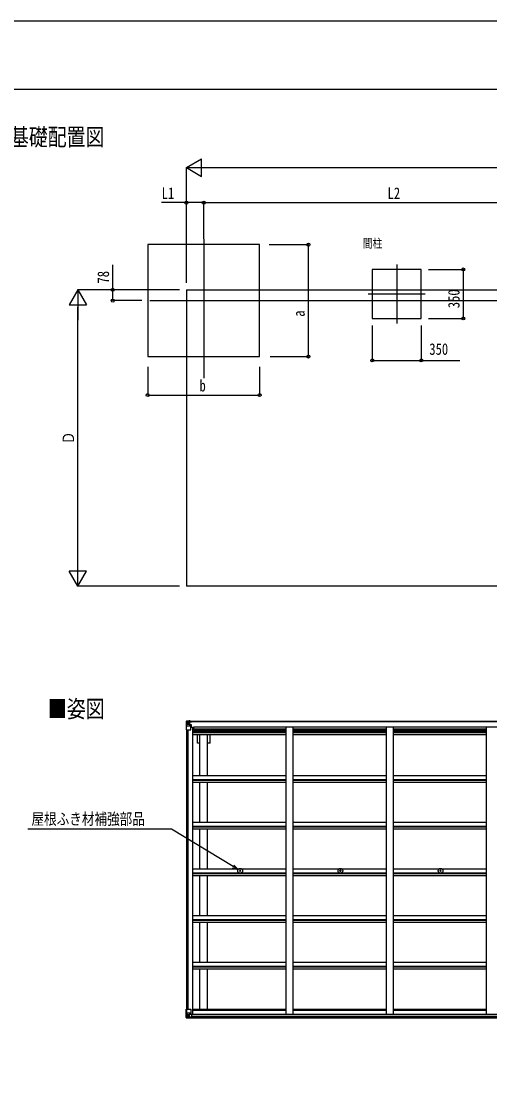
# Model space of a CAD drawing. Units: millimetres, scale not verified. Extents: x -10512 to 10512, y -7425 to 7425.
# Drawn here: x -5964 to -2617, y -180 to 7425 of the extents above; entities that cross this region are included whole.
import ezdxf
from ezdxf.enums import TextEntityAlignment as Align

# ---------------------------------------------------------------- set-up
doc = ezdxf.new("R2010")
doc.units = ezdxf.units.MM
doc.header["$LTSCALE"] = 30
for name, color, linetype in [('0-2_USER1', 3, 'Continuous'), ('0-3_YKK_12', 2, 'Continuous'), ('0-4_YKK_13', 4, 'Continuous'), ('0-5_YKK_A1', 4, 'Continuous'), ('0-6_YKK_D', 6, 'Continuous'), ('0-7_YKK_ZWAK', 7, 'Continuous')]:
    doc.layers.add(name, color=color, linetype=linetype)
doc.styles.add('ＭＳ ゴシック', font='')
doc.styles.get('ＭＳ ゴシック').set_extended_font_data('MS Gothic')

msp = doc.modelspace()

# ---------------------------------------------------------------- linework, layer by layer
at = {"layer": '0-3_YKK_12'}
for p, q in [((-4660.91, 5869.24), (-4660.91, 4874.07)), ((-3280.91, 5688.27), (-3280.91, 5265.64)), ((-3484.64, 5476.95), (-3077.18, 5476.95)), ((-5045.87, 5429.15), (-1726.77, 5429.15))]:
    msp.add_line(p, q, dxfattribs=at)
at = {"layer": '0-4_YKK_13'}
for p, q in [((-4786.91, 2424.04), (-4786.91, 2424)), ((-4785.97, 2425.04), (-4785.97, 2425.04)), ((-4785.97, 2425), (-4785.97, 2425.03)), ((-4777, 2425.42), (-4784.92, 2424.95)), ((-4784.06, 2423.98), (-4784.07, 2423.91)), ((-4784.07, 2363.33), (-4784.07, 2423.91)), ((-4784.07, 2363.33), (-4753.91, 2363.33)), ((-4783.52, 2390.21), (-4779.38, 2402.29)), ((-4783.52, 2390.21), (-4776.91, 2390)), ((-4780.1, 2420.54), (-4782.83, 2424.2)), ((-4779.24, 2417.03), (-4776.91, 2417.09)), ((-4779.24, 2403.56), (-4779.24, 2417.03)), ((-4776.91, 2403.53), (-4779.24, 2403.56)), ((-4764.91, 2426.21), (-4776.91, 2425.43)), ((-4776.91, 2417.09), (-4764.91, 2417.09)), ((-4776.91, 2403.53), (-4764.91, 2403.53)), ((-4776.91, 2403.53), (-4776.91, 2403.53)), ((-4776.91, 2390), (-4752.91, 2390)), ((-4771.43, 2409.89), (-4771.43, 2408.93)), ((-4765.91, 2417.09), (-4764.91, 2417.09)), ((-4758.41, 2426.73), (-4764.91, 2426.33)), ((-4764.91, 2400.23), (-4764.91, 2426.33)), ((-4764.91, 2425.44), (-4758.41, 2425.84)), ((-4763.41, 2420.62), (-4764.91, 2420.62)), ((-4763.41, 2417.09), (-4764.91, 2417.09)), ((-4763.41, 2403.53), (-4764.91, 2403.53)), ((-4764.08, 2399.97), (-4753.74, 2398.32)), ((-4764.08, 2399.34), (-4764.08, 2399.97)), ((-4753.74, 2397.68), (-4764.08, 2399.34)), ((-4758.41, 2424.92), (-4763.41, 2424.83)), ((-4762.91, 2420.26), (-4763.41, 2420.26)), ((-4759.41, 2415.33), (-4763.41, 2415.33)), ((-4759.41, 2407.12), (-4763.41, 2407.12)), ((-4763.3, 2418.96), (-4759.41, 2418.96)), ((-4762.91, 2421.29), (-4762.91, 2419.33)), ((-4754.91, 2421.29), (-4762.91, 2421.29)), ((-4754.91, 2421.26), (-4762.91, 2421.26)), ((-4752.91, 2419.42), (-4762.91, 2419.33)), ((-4762.91, 2419.17), (-4762.91, 2419.33)), ((-4762.91, 2419.33), (-4762.91, 2419.33)), ((-4759.41, 2399.23), (-4759.41, 2419.19)), ((-4758.41, 2425.84), (-4758.41, 2426.73)), ((-4758.41, 2425.33), (-4758.41, 2425.84)), ((-4758.41, 2425.33), (-4758.41, 2424.92)), ((-4758.41, 2424.92), (-4758.41, 2424.1)), ((-4753.74, 2398.32), (-4753.74, 2397.68)), ((-4753.46, 2398.24), (-4749.41, 2398.21)), ((-4753.41, 2424.53), (-4753.41, 2424.1)), ((-4753.11, 2424.53), (-4753.41, 2424.53)), ((-4753.11, 2424.53), (-4751.42, 2424.1)), ((-4752.91, 2421.03), (-4747.91, 2421.03)), ((-4752.91, 2419.42), (-4752.91, 2421.03)), ((-4752.91, 2364.33), (-4752.91, 2397.43)), ((-4748.41, 2386.33), (-4752.91, 2386.33)), ((-4748.41, 2398.2), (-4749.41, 2398.21)), ((-4749.41, 2396.47), (-4748.41, 2396.48)), ((-4748.41, 2381.98), (-4748.41, 2398.2)), ((-4747.91, 2421.95), (-4747.91, 2421.03)), ((-4747.91, 2421.03), (-4746.91, 2421.03)), ((-4746.91, 2421.03), (-4746.91, 2421.95)), ((-4746.91, 2421.03), (-4746.91, 2419.46)), ((-4746.91, 2419.35), (-4746.91, 2419.46)), ((-4402.33, 1355.67), (-4401.22, 1355.69)), ((-4402.33, 1354.67), (-4401.22, 1354.65)), ((-4401.22, 1355.69), (-4400.71, 1355.79)), ((-4401.22, 1354.65), (-4400.71, 1354.55)), ((-4400.61, 1356.31), (-4400.71, 1355.79)), ((-4400.61, 1354.03), (-4400.71, 1354.55)), ((-4400.59, 1357.41), (-4400.61, 1356.31)), ((-4400.59, 1352.92), (-4400.61, 1354.03)), ((-4399.59, 1357.41), (-4399.57, 1356.31)), ((-4399.59, 1352.92), (-4399.57, 1354.03)), ((-4399.57, 1356.31), (-4399.47, 1355.79)), ((-4399.57, 1354.03), (-4399.47, 1354.55)), ((-4398.95, 1355.69), (-4399.47, 1355.79)), ((-4398.95, 1354.65), (-4399.47, 1354.55)), ((-4397.84, 1355.67), (-4398.95, 1355.69)), ((-4397.84, 1354.67), (-4398.95, 1354.65)), ((-3686.33, 1355.67), (-3685.22, 1355.69)), ((-3686.33, 1354.67), (-3685.22, 1354.65)), ((-3685.22, 1355.69), (-3684.71, 1355.79)), ((-3685.22, 1354.65), (-3684.71, 1354.55)), ((-3684.61, 1356.31), (-3684.71, 1355.79)), ((-3684.61, 1354.03), (-3684.71, 1354.55)), ((-3684.59, 1357.41), (-3684.61, 1356.31)), ((-3684.59, 1352.92), (-3684.61, 1354.03)), ((-3683.59, 1357.41), (-3683.57, 1356.31)), ((-3683.59, 1352.92), (-3683.57, 1354.03)), ((-3683.57, 1356.31), (-3683.47, 1355.79)), ((-3683.57, 1354.03), (-3683.47, 1354.55)), ((-3682.95, 1355.69), (-3683.47, 1355.79)), ((-3682.95, 1354.65), (-3683.47, 1354.55)), ((-3681.84, 1355.67), (-3682.95, 1355.69)), ((-3681.84, 1354.67), (-3682.95, 1354.65)), ((-2970.33, 1355.67), (-2969.22, 1355.69)), ((-2970.33, 1354.67), (-2969.22, 1354.65)), ((-2969.22, 1355.69), (-2968.71, 1355.79)), ((-2969.22, 1354.65), (-2968.71, 1354.55)), ((-2968.61, 1356.31), (-2968.71, 1355.79)), ((-2968.61, 1354.03), (-2968.71, 1354.55)), ((-2968.59, 1357.41), (-2968.61, 1356.31)), ((-2968.59, 1352.92), (-2968.61, 1354.03)), ((-2967.59, 1357.41), (-2967.57, 1356.31)), ((-2967.59, 1352.92), (-2967.57, 1354.03)), ((-2967.57, 1356.31), (-2967.47, 1355.79)), ((-2967.57, 1354.03), (-2967.47, 1354.55)), ((-2966.95, 1355.69), (-2967.47, 1355.79)), ((-2966.95, 1354.65), (-2967.47, 1354.55)), ((-2965.84, 1355.67), (-2966.95, 1355.69)), ((-2965.84, 1354.67), (-2966.95, 1354.65)), ((-4786.91, 367.35), (-4753.91, 367.35)), ((-4786.91, 306.64), (-4786.91, 367.35)), ((-4785.97, 305.68), (-4785.97, 305.64)), ((-4777, 305.25), (-4784.92, 305.73)), ((-4784.07, 367.35), (-4784.07, 306.77)), ((-4784.06, 306.7), (-4784.07, 306.77)), ((-4783.52, 340.47), (-4776.91, 340.68)), ((-4783.52, 340.47), (-4779.38, 328.38)), ((-4780.1, 310.14), (-4782.83, 306.47)), ((-4776.91, 327.15), (-4779.24, 327.12)), ((-4779.24, 327.12), (-4779.24, 313.65)), ((-4779.24, 313.65), (-4776.91, 313.59)), ((-4776.91, 340.68), (-4752.91, 340.68)), ((-4776.91, 327.15), (-4776.91, 327.15)), ((-4764.91, 327.15), (-4776.91, 327.15)), ((-4776.91, 313.59), (-4764.91, 313.59)), ((-4764.91, 304.46), (-4776.91, 305.25)), ((-4772.39, 320.79), (-4772.39, 321.75)), ((-4764.91, 331.14), (-4758.41, 331.14)), ((-4764.91, 331.14), (-4764.91, 304.35)), ((-4753.74, 332.99), (-4764.08, 331.34)), ((-4764.08, 331.34), (-4764.08, 331.14)), ((-4761.39, 331.14), (-4753.74, 332.36)), ((-4758.41, 331.14), (-4749.41, 331.1)), ((-4758.41, 303.95), (-4758.41, 309.9)), ((-4749.41, 309.33), (-4758.41, 309.27)), ((-4753.74, 332.36), (-4753.74, 332.99)), ((-4752.91, 366.35), (-4752.91, 333.25)), ((-4748.41, 330.19), (-4748.41, 310.04))]:
    msp.add_line(p, q, dxfattribs=at)
for points in [[(-4786.91, 2424), (-4786.91, 2363.33), (-4784.07, 2363.33)], [(-4785.97, 2425.04), (-4776.91, 2425.59), (-4764.91, 2426.33)], [(-4773.35, 2410.85), (-4774.31, 2410.85), (-4774.31, 2411.81), (-4773.35, 2411.81)], [(-4772.39, 2412.77), (-4772.39, 2413.73), (-4771.43, 2413.73), (-4771.43, 2412.77)], [(-4771.43, 2408.93), (-4772.39, 2408.93), (-4772.39, 2409.89)], [(-4770.47, 2411.81), (-4769.51, 2411.81), (-4769.51, 2410.85), (-4770.47, 2410.85)], [(-4758.41, 2425.33), (-4763.41, 2425.33), (-4763.41, 2399.86)], [(-4762.91, 2420.26), (-4754.91, 2420.26), (-4754.91, 2421.95)], [(-4747.91, 2419.3), (-4762.91, 2419.17), (-4762.91, 2419.17)], [(-4752.91, 2419.42), (-4752.91, 2419.41), (-4746.91, 2419.46)], [(-4749.41, 2398.21), (-4749.41, 2396.47), (-4752.91, 2396.45)], [(-4785.97, 305.64), (-4776.91, 305.08), (-4758.41, 303.95)], [(-4773.35, 318.87), (-4774.31, 318.87), (-4774.31, 319.83), (-4773.35, 319.83)], [(-4772.39, 321.75), (-4771.43, 321.75), (-4771.43, 320.79)], [(-4771.43, 317.91), (-4771.43, 316.95), (-4772.39, 316.95), (-4772.39, 317.91)], [(-4770.47, 319.83), (-4769.51, 319.83), (-4769.51, 318.87), (-4770.47, 318.87)], [(-4748.41, 310.04), (-4748.42, 309.93), (-4758.41, 309.9)]]:
    msp.add_lwpolyline(points, dxfattribs=at)
for centre, radius in [((-4771.91, 2411.33), 5.3), ((-4400.09, 1355.17), 17), ((-3684.09, 1355.17), 17), ((-2968.09, 1355.17), 17), ((-4400.09, 1355.17), 4), ((-3684.09, 1355.17), 4), ((-2968.09, 1355.17), 4), ((-4771.91, 319.35), 5.3)]:
    msp.add_circle(centre, radius, dxfattribs=at)
for centre, radius, start, end in [((-4785.91, 2424.04), 0.999, 93.4424, 179.95083), ((-4785.91, 2424.04), 1, 93.50017, 180.00079), ((-4785.91, 2424), 0.999, 93.4424, 179.95083), ((-4784.76, 2437.65), 12.7, 269.24466, 275.10311), ((-4782.78, 2424.04), 1.28, 131.17831, 182.45895), ((-4773.35, 2412.77), 0.96, 270, 0), ((-4773.35, 2409.89), 0.96, 0, 90), ((-4770.47, 2412.77), 0.96, 180, 270), ((-4770.47, 2409.89), 0.96, 90, 180), ((-4763.97, 2400.9), 0.937, 182.32209, 263.26766), ((-4763.97, 2400.27), 0.937, 182.32209, 263.26766), ((-4762.91, 2421.79), 0.5, 179.99802, 269.99691), ((-4762.91, 2421.76), 0.5, 180.00109, 270.00109), ((-4762.91, 2418.83), 0.5, 90.52895, 180.04464), ((-4762.9, 2418.66), 0.513, 91.88028, 181.04707), ((-4753.91, 2364.33), 1, 270, 0), ((-4753.85, 2397.39), 0.937, 2.32209, 83.26766), ((-4753.85, 2396.75), 0.937, 2.32209, 83.26766), ((-4747.77, 2426.99), 7.69, 268.96999, 276.43426), ((-4400.09, 1355.17), 2.3, 167.44414, 192.55586), ((-4400.09, 1355.17), 2.3, 77.44414, 102.55586), ((-4400.09, 1355.17), 2.3, 257.44414, 282.55586), ((-4400.09, 1355.17), 2.3, 347.44414, 12.55586), ((-3684.09, 1355.17), 2.3, 167.44414, 192.55586), ((-3684.09, 1355.17), 2.3, 77.44414, 102.55586), ((-3684.09, 1355.17), 2.3, 257.44414, 282.55586), ((-3684.09, 1355.17), 2.3, 347.44414, 12.55586), ((-2968.09, 1355.17), 2.3, 167.44414, 192.55586), ((-2968.09, 1355.17), 2.3, 77.44414, 102.55586), ((-2968.09, 1355.17), 2.3, 257.44414, 282.55586), ((-2968.09, 1355.17), 2.3, 347.44414, 12.55586), ((-4785.91, 306.68), 0.999, 180.04917, 266.5576), ((-4785.91, 306.64), 0.999, 180.04917, 266.5576), ((-4785.91, 306.64), 1, 179.99921, 266.49983), ((-4784.76, 293.03), 12.7, 84.89689, 90.75534), ((-4782.78, 306.64), 1.28, 177.54105, 228.82169), ((-4773.35, 320.79), 0.96, 270, 0), ((-4773.35, 317.91), 0.96, 0, 90), ((-4770.47, 320.79), 0.96, 180, 270), ((-4770.47, 317.91), 0.96, 90, 180), ((-4763.97, 330.41), 0.937, 96.73234, 129.06602), ((-4753.91, 366.35), 1, 0, 90), ((-4753.85, 333.92), 0.937, 276.73234, 357.67791), ((-4753.85, 333.29), 0.937, 276.73234, 357.67791)]:
    msp.add_arc(centre, radius, start, end, dxfattribs=at)
for centre, major_axis, ratio, start_param, end_param in [((-4584.97, 2437.35), (201, 12.36), 0.060933, 3.1373463, 3.1378449), ((-4783.97, 2425.12), (2, 0.12), 0.060933, 3.1378449, 4.2119296), ((-4782.8, 2392.56), (0.85, 2.32), 0.403757, 2.3087461, 3.2744049), ((-4783.78, 2422.02), (-0.02, 3), 0.466854, 5.5234897, 6.1575023), ((-4782.11, 2416.95), (0.03, 5), 0.573921, 4.7320603, 5.5159136), ((-4780.65, 2403.58), (0, 3), 0.468246, 4.2703918, 4.7058971), ((-4858.66, 2417.09), (81.75, 0), 0.061163, 0, 0.0007725), ((-4783.97, 305.56), (2, -0.12), 0.060933, 2.0712557, 3.1453404), ((-4584.97, 293.33), (201, -12.36), 0.060933, 3.1453404, 3.145839), ((-4782.8, 338.12), (0.85, -2.32), 0.403757, 3.0087805, 3.9744392), ((-4783.78, 308.66), (-0.02, -3), 0.466854, 0.125683, 0.7596956), ((-4782.11, 313.73), (0.03, -5), 0.573921, 0.7672717, 1.551125), ((-4780.65, 327.1), (0, -3), 0.468246, 1.5772882, 2.0127935), ((-4858.66, 313.59), (81.75, 0), 0.061163, 6.2824128, 6.2831853), ((-4749.41, 330.2), (1, -0.021), 0.906239, 0.0187047, 1.589501), ((-4749.41, 310.03), (1, 0.012), 0.707053, 4.7036637, 6.124411)]:
    msp.add_ellipse(centre, major_axis=major_axis, ratio=ratio, start_param=start_param, end_param=end_param, dxfattribs=at)
at = {"layer": '0-5_YKK_A1'}
for p, q in [((-4784.91, 5506.95), (983.09, 5506.95)), ((-4784.91, 5506.95), (-4784.91, 3388.57)), ((983.09, 3388.57), (-4784.91, 3388.57)), ((-4784.91, 2363.33), (-4784.91, 367.35)), ((-4775.21, 2363.33), (-4775.21, 367.35)), ((-4763.41, 2424.1), (-1907.41, 2424.1)), ((-4763.41, 2421.95), (-1907.41, 2421.95)), ((-4752.91, 2381.98), (-4739.91, 2381.98)), ((-4739.91, 2381.98), (-4739.91, 331.33)), ((-4739.91, 2368.3), (-4073.91, 2368.3)), ((-4739.91, 2359.9), (-4073.91, 2359.9)), ((-4732.41, 2368.3), (-4732.41, 2383.81)), ((-4732.41, 2383.81), (-1933.41, 2383.81)), ((-4073.91, 2383.8), (-4073.91, 331.33)), ((-4023.91, 2383.8), (-4023.91, 331.33)), ((-4023.91, 2368.3), (-3357.91, 2368.3)), ((-4023.91, 2359.9), (-3357.91, 2359.9)), ((-3357.91, 2383.8), (-3357.91, 331.33)), ((-3307.91, 2383.8), (-3307.91, 331.33)), ((-3307.91, 2368.3), (-2641.91, 2368.3)), ((-3307.91, 2359.9), (-2641.91, 2359.9)), ((-2641.91, 2383.8), (-2641.91, 331.33)), ((-4739.91, 2351.7), (-4073.91, 2351.7)), ((-4739.91, 2347.78), (-4073.91, 2347.78)), ((-4739.91, 2342.7), (-4073.91, 2342.7)), ((-4739.91, 2329.69), (-4073.91, 2329.69)), ((-4706.11, 2268.1), (-4706.11, 2329.69)), ((-4688.41, 2036.68), (-4688.41, 2329.69)), ((-4633.41, 2036.68), (-4633.41, 2329.69)), ((-4615.71, 2268.1), (-4615.71, 2329.69)), ((-4023.91, 2351.7), (-3357.91, 2351.7)), ((-4023.91, 2347.78), (-3357.91, 2347.78)), ((-4023.91, 2342.7), (-3357.91, 2342.7)), ((-4023.91, 2329.69), (-3357.91, 2329.69)), ((-3307.91, 2351.7), (-2641.91, 2351.7)), ((-3307.91, 2347.78), (-2641.91, 2347.78)), ((-3307.91, 2342.7), (-2641.91, 2342.7)), ((-3307.91, 2329.69), (-2641.91, 2329.69)), ((-4688.41, 2268.1), (-4706.11, 2268.1)), ((-4615.71, 2268.1), (-4633.41, 2268.1)), ((-4739.88, 2036.68), (-4073.91, 2036.68)), ((-4739.88, 2006.95), (-4073.91, 2006.95)), ((-4739.88, 2002.4), (-4073.91, 2002.4)), ((-4739.88, 1989.39), (-4073.91, 1989.39)), ((-4688.41, 1703.19), (-4688.41, 1989.39)), ((-4633.41, 1703.19), (-4633.41, 1989.39)), ((-4023.88, 2036.68), (-3357.91, 2036.68)), ((-4023.88, 2006.95), (-3357.91, 2006.95)), ((-4023.88, 2002.4), (-3357.91, 2002.4)), ((-4023.88, 1989.39), (-3357.91, 1989.39)), ((-3307.88, 2036.68), (-2641.91, 2036.68)), ((-3307.88, 2006.95), (-2641.91, 2006.95)), ((-3307.88, 2002.4), (-2641.91, 2002.4)), ((-3307.88, 1989.39), (-2641.91, 1989.39)), ((-4739.88, 1703.19), (-4073.91, 1703.19)), ((-4739.88, 1673.45), (-4073.91, 1673.45)), ((-4023.88, 1703.19), (-3357.91, 1703.19)), ((-4023.88, 1673.45), (-3357.91, 1673.45)), ((-3307.88, 1703.19), (-2641.91, 1703.19)), ((-3307.88, 1673.45), (-2641.91, 1673.45)), ((-4739.88, 1668.9), (-4073.91, 1668.9)), ((-4739.88, 1655.89), (-4073.91, 1655.89)), ((-4688.41, 1369.69), (-4688.41, 1655.89)), ((-4633.41, 1369.69), (-4633.41, 1655.89)), ((-4023.88, 1668.9), (-3357.91, 1668.9)), ((-4023.88, 1655.89), (-3357.91, 1655.89)), ((-3307.88, 1668.9), (-2641.91, 1668.9)), ((-3307.88, 1655.89), (-2641.91, 1655.89)), ((-4739.88, 1369.69), (-4073.91, 1369.69)), ((-4023.88, 1369.69), (-3357.91, 1369.69)), ((-3307.88, 1369.69), (-2641.91, 1369.69)), ((-4739.88, 1339.95), (-4073.91, 1339.95)), ((-4739.88, 1335.41), (-4073.91, 1335.41)), ((-4739.88, 1322.4), (-4073.91, 1322.4)), ((-4688.41, 1036.19), (-4688.41, 1322.4)), ((-4633.41, 1036.19), (-4633.41, 1322.4)), ((-4023.88, 1339.95), (-3357.91, 1339.95)), ((-4023.88, 1335.41), (-3357.91, 1335.41)), ((-4023.88, 1322.4), (-3357.91, 1322.4)), ((-3307.88, 1339.95), (-2641.91, 1339.95)), ((-3307.88, 1335.41), (-2641.91, 1335.41)), ((-3307.88, 1322.4), (-2641.91, 1322.4)), ((-4739.88, 1036.19), (-4073.91, 1036.19)), ((-4739.88, 1006.46), (-4073.91, 1006.46)), ((-4739.88, 1001.91), (-4073.91, 1001.91)), ((-4739.88, 988.9), (-4073.91, 988.9)), ((-4688.41, 702.7), (-4688.41, 988.9)), ((-4633.41, 702.7), (-4633.41, 988.9)), ((-4023.88, 1036.19), (-3357.91, 1036.19)), ((-4023.88, 1006.46), (-3357.91, 1006.46)), ((-4023.88, 1001.91), (-3357.91, 1001.91)), ((-4023.88, 988.9), (-3357.91, 988.9)), ((-3307.88, 1036.19), (-2641.91, 1036.19)), ((-3307.88, 1006.46), (-2641.91, 1006.46)), ((-3307.88, 1001.91), (-2641.91, 1001.91)), ((-3307.88, 988.9), (-2641.91, 988.9)), ((-4739.88, 702.7), (-4073.91, 702.7)), ((-4023.88, 702.7), (-3357.91, 702.7)), ((-3307.88, 702.7), (-2641.91, 702.7)), ((-4739.88, 672.97), (-4073.91, 672.97)), ((-4739.88, 668.42), (-4073.91, 668.42)), ((-4739.88, 655.41), (-4073.91, 655.41)), ((-4688.41, 367.5), (-4688.41, 655.41)), ((-4633.41, 367.5), (-4633.41, 655.41)), ((-4023.88, 672.97), (-3357.91, 672.97)), ((-4023.88, 668.42), (-3357.91, 668.42)), ((-4023.88, 655.41), (-3357.91, 655.41)), ((-3307.88, 672.97), (-2641.91, 672.97)), ((-3307.88, 668.42), (-2641.91, 668.42)), ((-3307.88, 655.41), (-2641.91, 655.41)), ((-4760.17, 331.33), (-1917.41, 331.33)), ((-4758.41, 305.55), (-1907.41, 305.55)), ((-4748.41, 329.07), (-1917.41, 329.07)), ((-4748.41, 313.45), (-1917.41, 313.45)), ((-4739.91, 367.5), (-4073.91, 367.5)), ((-4739.91, 359.15), (-4073.91, 359.15)), ((-4023.91, 367.5), (-3357.91, 367.5)), ((-4023.91, 359.15), (-3357.91, 359.15)), ((-3307.91, 367.5), (-2641.91, 367.5)), ((-3307.91, 359.15), (-2641.91, 359.15))]:
    msp.add_line(p, q, dxfattribs=at)
for points in [[(-5060.91, 5029.15), (-4260.91, 5029.15), (-4260.91, 5829.15), (-5060.91, 5829.15)], [(-3455.91, 5301.95), (-3105.91, 5301.95), (-3105.91, 5651.95), (-3455.91, 5651.95)]]:
    msp.add_lwpolyline(points, close=True, dxfattribs=at)
at = {"layer": '0-6_YKK_D'}
for p, q in [((-4784.91, 6379.15), (-4676.66, 6441.65)), ((-4676.66, 6316.65), (-4676.66, 6441.65)), ((-4784.91, 5556.95), (-4784.91, 6380.15)), ((-4784.91, 6379.15), (-4676.66, 6316.65)), ((-4784.91, 6379.15), (-4568.4, 6379.15)), ((-4659.91, 6379.15), (858.09, 6379.15)), ((-4784.91, 5556.95), (-4784.91, 6130.15)), ((-4660.91, 5870.24), (-4660.91, 6130.15)), ((-4660.91, 5870.24), (-4660.91, 6130.15)), ((-4660.91, 6129.15), (-1900.91, 6129.15)), ((-4193.75, 5829.15), (-3911.8, 5829.15)), ((-3912.8, 5029.15), (-3912.8, 5829.15)), ((-3054.91, 5651.95), (-2804.91, 5651.95)), ((-2805.91, 5651.95), (-2805.91, 5301.95)), ((-5560.91, 5506.95), (-5623.41, 5398.7)), ((-4834.91, 5506.95), (-5561.91, 5506.95)), ((-5560.91, 5506.95), (-5498.41, 5398.7)), ((-5560.91, 5506.95), (-5560.91, 5290.45)), ((-4834.91, 5506.95), (-5311.91, 5506.95)), ((-5103.35, 5429.15), (-5311.91, 5429.15)), ((-5623.41, 5398.7), (-5498.41, 5398.7)), ((-5560.91, 3513.57), (-5560.91, 5381.95)), ((-3455.91, 5250.95), (-3455.91, 5000.95)), ((-3105.91, 5250.95), (-3105.91, 5000.95)), ((-3054.91, 5301.95), (-2804.91, 5301.95)), ((-4185.91, 5029.15), (-3911.8, 5029.15)), ((-5060.91, 4954.96), (-5060.91, 4753.15)), ((-4260.91, 4955.14), (-4260.91, 4753.15)), ((-5060.91, 4754.15), (-4260.91, 4754.15)), ((-5560.91, 3388.57), (-5560.91, 3605.08)), ((-5560.91, 3388.57), (-5623.41, 3496.83)), ((-5498.41, 3496.83), (-5623.41, 3496.83)), ((-5560.91, 3388.57), (-5498.41, 3496.83)), ((-4834.91, 3388.57), (-5561.91, 3388.57))]:
    msp.add_line(p, q, dxfattribs=at)
for points in [[(-4660.91, 6129.15), (-4784.91, 6129.15), (-4962.74, 6129.15)], [(-5310.91, 5429.15), (-5310.91, 5506.95), (-5310.91, 5684.79)], [(-3455.91, 5001.95), (-3105.91, 5001.95), (-2829.41, 5001.95)], [(-4414.33, 1364.45), (-4450.7, 1386.43), (-4890.68, 1652.35), (-5916.65, 1652.35)], [(-4456.59, 1376.69), (-4414.33, 1364.45), (-4444.81, 1396.18)]]:
    msp.add_lwpolyline(points, dxfattribs=at)
for centre in [(-4784.91, 6129.15), (-4660.91, 6129.15), (-4660.91, 6129.15), (-3912.8, 5829.15), (-2805.91, 5651.95), (-5310.91, 5506.95), (-5310.91, 5429.15), (-2805.91, 5301.95), (-3912.8, 5029.15), (-3455.91, 5001.95), (-3105.91, 5001.95), (-5060.91, 4754.15), (-4260.91, 4754.15)]:
    msp.add_circle(centre, 10.62, dxfattribs=at)
at = {"layer": '0-7_YKK_ZWAK'}
msp.add_line((9737.55, 6937.5), (-9762.45, 6937.5), dxfattribs=at)
msp.add_lwpolyline([(-10512.5, -7425), (10512.5, -7425), (10512.5, 7425), (-10512.5, 7425)], close=True, dxfattribs=at)

# ---------------------------------------------------------------- texts
at = {"layer": '0-2_USER1', "style": 'ＭＳ ゴシック', "width": 0.8}
for s, height, p in [('■基礎配置図', 123.7, (-6180.35, 6499.12)), ('間柱', 61.86, (-3523.87, 5788.48)), ('■姿図', 123.7, (-5774.13, 2412.99))]:
    msp.add_text(s, height=height, dxfattribs=at).set_placement(p, align=Align.BOTTOM_LEFT)
at = {"layer": '0-6_YKK_D', "style": 'ＭＳ ゴシック', "width": 0.8}
for s, p in [('L1', (-4961.08, 6130.82)), ('L2', (-3346.91, 6130.82)), ('350', (-3048.41, 5016.95)), ('b', (-4690.91, 4755.49)), ('屋根ふき材補強部品', (-5891.68, 1659.83))]:
    msp.add_text(s, height=82.48, dxfattribs=at).set_placement(p, align=Align.BOTTOM_LEFT)
for s, p in [('78', (-5312.58, 5551.12)), ('350', (-2807.58, 5374.95)), ('a', (-3914.47, 5313.63)), ('Ｄ', (-5561.91, 4402.76))]:
    msp.add_text(s, height=82.48, rotation=90, dxfattribs=at).set_placement(p, align=Align.BOTTOM_LEFT)

doc.saveas('drawing.dxf')
